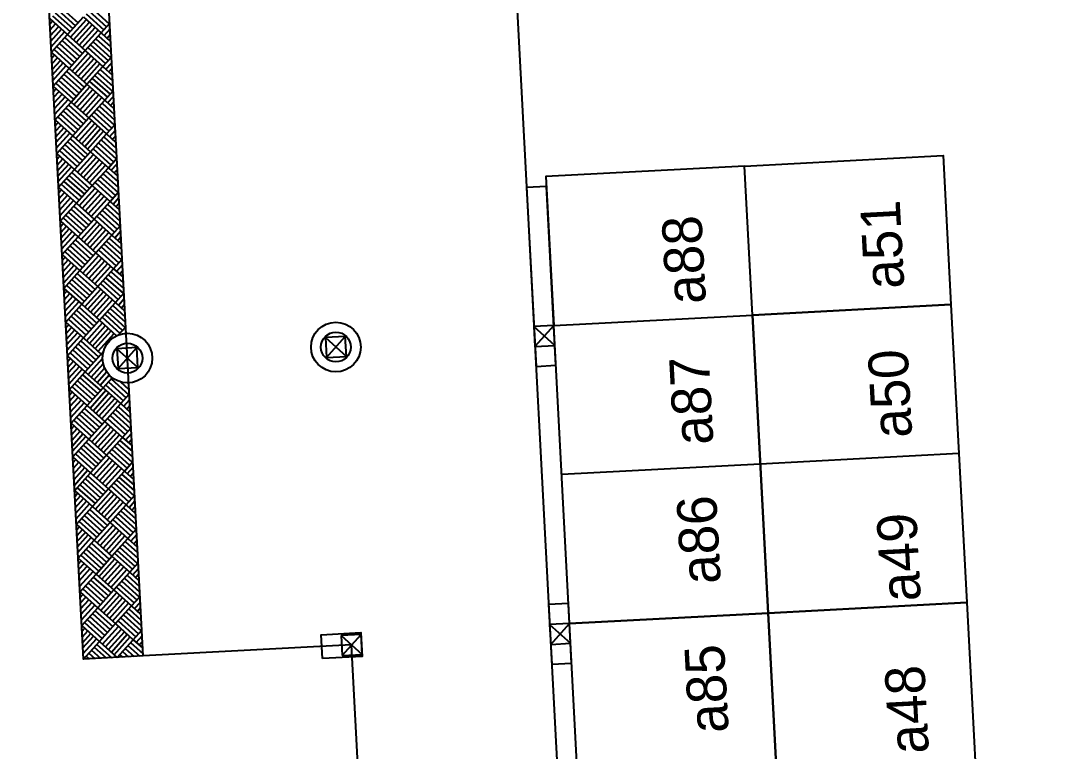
# Model space of a CAD drawing. Extents: x -31423 to 1909503, y -2344077 to 1640342.
# Drawn here: x 191502 to 191512.34, y -398959.72 to -398952.38 of the extents above; entities that cross this region are included whole.
import ezdxf

# ---------------------------------------------------------------- set-up
doc = ezdxf.new("R2010")
doc.units = 0
for name, color, linetype in [('Level 1', 7, 'Continuous'), ('Level 13', 7, 'Continuous'), ('Level 14', 7, 'Continuous'), ('Level 15', 7, 'Continuous'), ('Level 16', 7, 'Continuous'), ('Level 17', 7, 'Continuous'), ('Level 18', 7, 'Continuous'), ('Level 19', 7, 'Continuous')]:
    doc.layers.add(name, color=color, linetype=linetype)

# ---------------------------------------------------------------- blocks, each defined once
blk = doc.blocks.new('COT220')
at = {"layer": 'Level 13'}
for p, q in [((-1100, 1100), (1100, 1100)), ((-1100, -1100), (-1100, 1100)), ((-1100, -1100), (1100, 1100)), ((1100, -1100), (-1100, 1100)), ((1100, 1100), (1100, -1100)), ((1100, -1100), (-1100, -1100))]:
    blk.add_line(p, q, dxfattribs=at)
at = {"layer": 'Level 18'}
for p, q in [((-1100, -1100), (-1100, 1100)), ((-1100, 1100), (1100, 1100)), ((1100, 1100), (1100, -1100)), ((1100, -1100), (-1100, -1100))]:
    blk.add_line(p, q, dxfattribs=at)

msp = doc.modelspace()

# ---------------------------------------------------------------- linework, layer by layer
at = {"layer": 'Level 1'}
msp.add_lwpolyline([(191503.233, -398958.764), (191502.634, -398958.796), (191502, -398946.813), (191502.599, -398946.781)], dxfattribs=at)
at = {"layer": 'Level 13'}
for points in [[(191507.09, -398954.054), (191507.185, -398955.852), (191507.385, -398955.841), (191507.29, -398954.043)], [(191507.312, -398958.248), (191507.344, -398958.847), (191507.543, -398958.837), (191507.512, -398958.238)], [(191505.037, -398958.789), (191505.025, -398958.55), (191505.424, -398958.528), (191505.437, -398958.768)]]:
    msp.add_lwpolyline(points, close=True, dxfattribs=at)
for centre, radius in [((191505.172, -398955.658), 0.25), ((191503.075, -398955.769), 0.25), ((191505.172, -398955.658), 0.15), ((191503.075, -398955.769), 0.15)]:
    msp.add_circle(centre, radius, dxfattribs=at)
at = {"layer": 'Level 14'}
for p, q in [((191502.374, -398952.267), (191502.552, -398952.428)), ((191502.4, -398952.237), (191502.579, -398952.398)), ((191502.713, -398952.249), (191502.891, -398952.41)), ((191502.293, -398952.356), (191502.472, -398952.517)), ((191502.32, -398952.327), (191502.499, -398952.487)), ((191502.347, -398952.297), (191502.525, -398952.457)), ((191502.472, -398952.517), (191502.632, -398952.338)), ((191502.502, -398952.544), (191502.662, -398952.365)), ((191502.632, -398952.338), (191502.811, -398952.499)), ((191502.659, -398952.309), (191502.838, -398952.469)), ((191502.686, -398952.279), (191502.864, -398952.439)), ((191502.296, -398952.413), (191502.323, -398952.383)), ((191502.299, -398952.469), (191502.353, -398952.41)), ((191502.302, -398952.526), (191502.383, -398952.437)), ((191502.305, -398952.582), (191502.412, -398952.463)), ((191502.531, -398952.57), (191502.692, -398952.392)), ((191502.561, -398952.597), (191502.722, -398952.419)), ((191502.591, -398952.624), (191502.751, -398952.445)), ((191502.621, -398952.651), (191502.781, -398952.472)), ((191502.811, -398952.499), (191502.897, -398952.403)), ((191502.841, -398952.526), (191502.9, -398952.46)), ((191502.308, -398952.639), (191502.442, -398952.49)), ((191502.311, -398952.695), (191502.472, -398952.517)), ((191502.418, -398952.576), (191502.597, -398952.737)), ((191502.445, -398952.547), (191502.624, -398952.707)), ((191502.472, -398952.517), (191502.65, -398952.677)), ((191502.65, -398952.677), (191502.811, -398952.499)), ((191502.757, -398952.558), (191502.912, -398952.698)), ((191502.784, -398952.529), (191502.909, -398952.641)), ((191502.811, -398952.499), (191502.906, -398952.585)), ((191502.87, -398952.552), (191502.903, -398952.516)), ((191502.9, -398952.579), (191502.906, -398952.573)), ((191502.338, -398952.666), (191502.517, -398952.826)), ((191502.365, -398952.636), (191502.543, -398952.796)), ((191502.392, -398952.606), (191502.57, -398952.767)), ((191502.49, -398952.856), (191502.65, -398952.677)), ((191502.65, -398952.677), (191502.829, -398952.838)), ((191502.677, -398952.648), (191502.855, -398952.808)), ((191502.704, -398952.618), (191502.882, -398952.778)), ((191502.731, -398952.588), (191502.909, -398952.749)), ((191502.311, -398952.695), (191502.49, -398952.856)), ((191502.314, -398952.752), (191502.341, -398952.722)), ((191502.317, -398952.808), (191502.371, -398952.749)), ((191502.32, -398952.865), (191502.401, -398952.776)), ((191502.52, -398952.883), (191502.68, -398952.704)), ((191502.549, -398952.909), (191502.71, -398952.731)), ((191502.579, -398952.936), (191502.74, -398952.758)), ((191502.609, -398952.963), (191502.769, -398952.784)), ((191502.829, -398952.838), (191502.915, -398952.742)), ((191502.323, -398952.921), (191502.43, -398952.802)), ((191502.326, -398952.978), (191502.46, -398952.829)), ((191502.329, -398953.034), (191502.49, -398952.856)), ((191502.463, -398952.886), (191502.641, -398953.046)), ((191502.49, -398952.856), (191502.668, -398953.016)), ((191502.638, -398952.99), (191502.799, -398952.811)), ((191502.668, -398953.016), (191502.829, -398952.838)), ((191502.775, -398952.897), (191502.93, -398953.037)), ((191502.802, -398952.868), (191502.927, -398952.98)), ((191502.829, -398952.838), (191502.924, -398952.924)), ((191502.858, -398952.865), (191502.918, -398952.799)), ((191502.888, -398952.891), (191502.921, -398952.855)), ((191502.383, -398952.975), (191502.561, -398953.135)), ((191502.41, -398952.945), (191502.588, -398953.106)), ((191502.436, -398952.915), (191502.615, -398953.076)), ((191502.695, -398952.987), (191502.873, -398953.147)), ((191502.722, -398952.957), (191502.9, -398953.117)), ((191502.748, -398952.927), (191502.927, -398953.088)), ((191502.918, -398952.918), (191502.924, -398952.912)), ((191502.329, -398953.034), (191502.508, -398953.195)), ((191502.332, -398953.091), (191502.359, -398953.061)), ((191502.335, -398953.147), (191502.389, -398953.088)), ((191502.356, -398953.005), (191502.534, -398953.165)), ((191502.508, -398953.195), (191502.668, -398953.016)), ((191502.537, -398953.222), (191502.698, -398953.043)), ((191502.567, -398953.248), (191502.728, -398953.07)), ((191502.597, -398953.275), (191502.757, -398953.097)), ((191502.668, -398953.016), (191502.847, -398953.177)), ((191502.847, -398953.177), (191502.933, -398953.081)), ((191502.338, -398953.204), (191502.419, -398953.115)), ((191502.341, -398953.26), (191502.448, -398953.141)), ((191502.344, -398953.317), (191502.478, -398953.168)), ((191502.347, -398953.373), (191502.508, -398953.195)), ((191502.508, -398953.195), (191502.686, -398953.355)), ((191502.627, -398953.302), (191502.787, -398953.123)), ((191502.656, -398953.329), (191502.817, -398953.15)), ((191502.686, -398953.355), (191502.847, -398953.177)), ((191502.82, -398953.207), (191502.945, -398953.319)), ((191502.847, -398953.177), (191502.942, -398953.263)), ((191502.876, -398953.204), (191502.936, -398953.138)), ((191502.906, -398953.23), (191502.939, -398953.194)), ((191502.427, -398953.284), (191502.606, -398953.444)), ((191502.454, -398953.254), (191502.633, -398953.415)), ((191502.481, -398953.224), (191502.659, -398953.385)), ((191502.74, -398953.296), (191502.918, -398953.456)), ((191502.766, -398953.266), (191502.945, -398953.427)), ((191502.793, -398953.236), (191502.948, -398953.376)), ((191502.936, -398953.257), (191502.942, -398953.251)), ((191502.347, -398953.373), (191502.526, -398953.534)), ((191502.35, -398953.43), (191502.377, -398953.4)), ((191502.374, -398953.343), (191502.552, -398953.504)), ((191502.401, -398953.314), (191502.579, -398953.474)), ((191502.526, -398953.534), (191502.686, -398953.355)), ((191502.555, -398953.56), (191502.716, -398953.382)), ((191502.585, -398953.587), (191502.746, -398953.409)), ((191502.686, -398953.355), (191502.865, -398953.516)), ((191502.713, -398953.326), (191502.891, -398953.486)), ((191502.353, -398953.486), (191502.407, -398953.427)), ((191502.356, -398953.543), (191502.436, -398953.453)), ((191502.359, -398953.599), (191502.466, -398953.48)), ((191502.362, -398953.656), (191502.496, -398953.507)), ((191502.615, -398953.614), (191502.775, -398953.436)), ((191502.645, -398953.641), (191502.805, -398953.462)), ((191502.674, -398953.667), (191502.835, -398953.489)), ((191502.704, -398953.694), (191502.865, -398953.516)), ((191502.865, -398953.516), (191502.951, -398953.42)), ((191502.865, -398953.516), (191502.96, -398953.602)), ((191502.894, -398953.543), (191502.954, -398953.477)), ((191502.365, -398953.712), (191502.526, -398953.534)), ((191502.472, -398953.593), (191502.651, -398953.754)), ((191502.499, -398953.563), (191502.677, -398953.724)), ((191502.526, -398953.534), (191502.704, -398953.694)), ((191502.784, -398953.605), (191502.963, -398953.765)), ((191502.811, -398953.575), (191502.966, -398953.715)), ((191502.838, -398953.545), (191502.963, -398953.658)), ((191502.924, -398953.569), (191502.957, -398953.533)), ((191502.954, -398953.596), (191502.96, -398953.59)), ((191502.365, -398953.712), (191502.544, -398953.873)), ((191502.392, -398953.682), (191502.57, -398953.843)), ((191502.419, -398953.653), (191502.597, -398953.813)), ((191502.445, -398953.623), (191502.624, -398953.783)), ((191502.544, -398953.873), (191502.704, -398953.694)), ((191502.573, -398953.899), (191502.734, -398953.721)), ((191502.704, -398953.694), (191502.883, -398953.855)), ((191502.731, -398953.664), (191502.909, -398953.825)), ((191502.758, -398953.635), (191502.936, -398953.795)), ((191502.368, -398953.769), (191502.395, -398953.739)), ((191502.371, -398953.825), (191502.425, -398953.766)), ((191502.374, -398953.882), (191502.454, -398953.792)), ((191502.377, -398953.938), (191502.484, -398953.819)), ((191502.603, -398953.926), (191502.764, -398953.748)), ((191502.633, -398953.953), (191502.793, -398953.774)), ((191502.663, -398953.98), (191502.823, -398953.801)), ((191502.692, -398954.006), (191502.853, -398953.828)), ((191502.883, -398953.855), (191502.968, -398953.759)), ((191502.912, -398953.881), (191502.971, -398953.816)), ((191502.38, -398953.995), (191502.514, -398953.846)), ((191502.383, -398954.051), (191502.544, -398953.873)), ((191502.517, -398953.902), (191502.695, -398954.063)), ((191502.544, -398953.873), (191502.722, -398954.033)), ((191502.722, -398954.033), (191502.883, -398953.855)), ((191502.829, -398953.914), (191502.984, -398954.054)), ((191502.856, -398953.884), (191502.981, -398953.997)), ((191502.883, -398953.855), (191502.978, -398953.941)), ((191502.942, -398953.908), (191502.974, -398953.872)), ((191502.972, -398953.935), (191502.977, -398953.929)), ((191502.41, -398954.021), (191502.588, -398954.182)), ((191502.437, -398953.992), (191502.615, -398954.152)), ((191502.463, -398953.962), (191502.642, -398954.122)), ((191502.49, -398953.932), (191502.669, -398954.093)), ((191502.562, -398954.212), (191502.722, -398954.033)), ((191502.722, -398954.033), (191502.9, -398954.194)), ((191502.749, -398954.003), (191502.927, -398954.164)), ((191502.776, -398953.974), (191502.954, -398954.134)), ((191502.802, -398953.944), (191502.981, -398954.104)), ((191502.383, -398954.051), (191502.562, -398954.212)), ((191502.386, -398954.108), (191502.413, -398954.078)), ((191502.389, -398954.164), (191502.443, -398954.105)), ((191502.392, -398954.221), (191502.472, -398954.131)), ((191502.591, -398954.238), (191502.752, -398954.06)), ((191502.621, -398954.265), (191502.782, -398954.087)), ((191502.651, -398954.292), (191502.811, -398954.113)), ((191502.9, -398954.194), (191502.986, -398954.098)), ((191502.395, -398954.277), (191502.502, -398954.158)), ((191502.398, -398954.334), (191502.532, -398954.185)), ((191502.401, -398954.39), (191502.562, -398954.212)), ((191502.535, -398954.241), (191502.713, -398954.402)), ((191502.562, -398954.212), (191502.74, -398954.372)), ((191502.681, -398954.319), (191502.841, -398954.14)), ((191502.71, -398954.345), (191502.871, -398954.167)), ((191502.74, -398954.372), (191502.9, -398954.194)), ((191502.874, -398954.223), (191502.999, -398954.336)), ((191502.9, -398954.194), (191502.996, -398954.28)), ((191502.93, -398954.22), (191502.989, -398954.155)), ((191502.96, -398954.247), (191502.992, -398954.211)), ((191502.455, -398954.331), (191502.633, -398954.491)), ((191502.481, -398954.301), (191502.66, -398954.461)), ((191502.508, -398954.271), (191502.686, -398954.432)), ((191502.767, -398954.342), (191502.945, -398954.503)), ((191502.793, -398954.313), (191502.972, -398954.473)), ((191502.82, -398954.283), (191502.999, -398954.443)), ((191502.847, -398954.253), (191503.002, -398954.393)), ((191502.99, -398954.274), (191502.995, -398954.268)), ((191502.401, -398954.39), (191502.579, -398954.55)), ((191502.404, -398954.446), (191502.431, -398954.417)), ((191502.407, -398954.503), (191502.461, -398954.444)), ((191502.428, -398954.36), (191502.606, -398954.521)), ((191502.579, -398954.55), (191502.74, -398954.372)), ((191502.609, -398954.577), (191502.77, -398954.399)), ((191502.639, -398954.604), (191502.799, -398954.426)), ((191502.74, -398954.372), (191502.918, -398954.533)), ((191502.918, -398954.533), (191503.004, -398954.437)), ((191502.41, -398954.559), (191502.49, -398954.47)), ((191502.413, -398954.616), (191502.52, -398954.497)), ((191502.416, -398954.672), (191502.55, -398954.524)), ((191502.419, -398954.729), (191502.579, -398954.55)), ((191502.579, -398954.55), (191502.758, -398954.711)), ((191502.669, -398954.631), (191502.829, -398954.452)), ((191502.698, -398954.657), (191502.859, -398954.479)), ((191502.728, -398954.684), (191502.889, -398954.506)), ((191502.758, -398954.711), (191502.918, -398954.533)), ((191502.918, -398954.533), (191503.014, -398954.619)), ((191502.948, -398954.559), (191503.007, -398954.493)), ((191502.978, -398954.586), (191503.01, -398954.55)), ((191502.499, -398954.64), (191502.678, -398954.8)), ((191502.526, -398954.61), (191502.704, -398954.77)), ((191502.553, -398954.58), (191502.731, -398954.741)), ((191502.811, -398954.652), (191502.99, -398954.812)), ((191502.838, -398954.622), (191503.017, -398954.782)), ((191502.865, -398954.592), (191503.02, -398954.731)), ((191502.892, -398954.562), (191503.017, -398954.675)), ((191503.008, -398954.613), (191503.013, -398954.606)), ((191502.419, -398954.729), (191502.597, -398954.889)), ((191502.422, -398954.785), (191502.449, -398954.756)), ((191502.446, -398954.699), (191502.624, -398954.86)), ((191502.472, -398954.669), (191502.651, -398954.83)), ((191502.597, -398954.889), (191502.758, -398954.711)), ((191502.627, -398954.916), (191502.788, -398954.738)), ((191502.758, -398954.711), (191502.936, -398954.871)), ((191502.785, -398954.681), (191502.963, -398954.842)), ((191502.425, -398954.842), (191502.478, -398954.782)), ((191502.428, -398954.898), (191502.508, -398954.809)), ((191502.431, -398954.955), (191502.538, -398954.836)), ((191502.657, -398954.943), (191502.817, -398954.764)), ((191502.687, -398954.97), (191502.847, -398954.791)), ((191502.716, -398954.996), (191502.877, -398954.818)), ((191502.746, -398955.023), (191502.907, -398954.845)), ((191502.936, -398954.871), (191503.022, -398954.776)), ((191502.966, -398954.898), (191503.025, -398954.832)), ((191502.434, -398955.011), (191502.568, -398954.863)), ((191502.437, -398955.068), (191502.597, -398954.889)), ((191502.544, -398954.949), (191502.722, -398955.109)), ((191502.571, -398954.919), (191502.749, -398955.08)), ((191502.597, -398954.889), (191502.776, -398955.05)), ((191502.776, -398955.05), (191502.936, -398954.871)), ((191502.856, -398954.961), (191503.035, -398955.121)), ((191502.883, -398954.931), (191503.038, -398955.07)), ((191502.91, -398954.901), (191503.035, -398955.014)), ((191502.936, -398954.871), (191503.032, -398954.957)), ((191502.996, -398954.925), (191503.028, -398954.889)), ((191503.026, -398954.952), (191503.031, -398954.945)), ((191502.437, -398955.068), (191502.615, -398955.228)), ((191502.464, -398955.038), (191502.642, -398955.199)), ((191502.49, -398955.008), (191502.669, -398955.169)), ((191502.517, -398954.979), (191502.696, -398955.139)), ((191502.615, -398955.228), (191502.776, -398955.05)), ((191502.776, -398955.05), (191502.954, -398955.21)), ((191502.803, -398955.02), (191502.981, -398955.181)), ((191502.829, -398954.99), (191503.008, -398955.151)), ((191502.44, -398955.124), (191502.467, -398955.095)), ((191502.443, -398955.181), (191502.496, -398955.121)), ((191502.446, -398955.237), (191502.526, -398955.148)), ((191502.645, -398955.255), (191502.806, -398955.077)), ((191502.675, -398955.282), (191502.835, -398955.103)), ((191502.705, -398955.309), (191502.865, -398955.13)), ((191502.734, -398955.335), (191502.895, -398955.157)), ((191502.954, -398955.21), (191503.04, -398955.115)), ((191502.984, -398955.237), (191503.043, -398955.171)), ((191502.449, -398955.294), (191502.556, -398955.175)), ((191502.452, -398955.35), (191502.586, -398955.202)), ((191502.455, -398955.407), (191502.615, -398955.228)), ((191502.589, -398955.258), (191502.767, -398955.419)), ((191502.615, -398955.228), (191502.794, -398955.389)), ((191502.764, -398955.362), (191502.925, -398955.184)), ((191502.794, -398955.389), (191502.954, -398955.21)), ((191502.901, -398955.27), (191503.056, -398955.409)), ((191502.928, -398955.24), (191503.053, -398955.353)), ((191502.954, -398955.21), (191503.05, -398955.296)), ((191503.014, -398955.264), (191503.046, -398955.228)), ((191502.482, -398955.377), (191502.66, -398955.538)), ((191502.508, -398955.347), (191502.687, -398955.508)), ((191502.535, -398955.318), (191502.714, -398955.478)), ((191502.562, -398955.288), (191502.74, -398955.448)), ((191502.821, -398955.359), (191502.999, -398955.52)), ((191502.847, -398955.329), (191503.026, -398955.49)), ((191502.874, -398955.3), (191503.052, -398955.46)), ((191503.044, -398955.291), (191503.049, -398955.284)), ((191502.455, -398955.407), (191502.633, -398955.567)), ((191502.458, -398955.463), (191502.485, -398955.434)), ((191502.461, -398955.52), (191502.514, -398955.46)), ((191502.633, -398955.567), (191502.794, -398955.389)), ((191502.663, -398955.594), (191502.824, -398955.416)), ((191502.693, -398955.621), (191502.853, -398955.442)), ((191502.723, -398955.648), (191502.883, -398955.469)), ((191502.794, -398955.389), (191502.966, -398955.544)), ((191502.985, -398955.535), (191503.058, -398955.454)), ((191502.464, -398955.576), (191502.544, -398955.487)), ((191502.467, -398955.633), (191502.574, -398955.514)), ((191502.47, -398955.689), (191502.604, -398955.541)), ((191502.473, -398955.746), (191502.633, -398955.567)), ((191502.633, -398955.567), (191502.812, -398955.728)), ((191502.752, -398955.674), (191502.913, -398955.496)), ((191502.782, -398955.701), (191502.942, -398955.523)), ((191503.053, -398955.52), (191503.061, -398955.51)), ((191502.526, -398955.686), (191502.705, -398955.847)), ((191502.553, -398955.657), (191502.731, -398955.817)), ((191502.58, -398955.627), (191502.758, -398955.787)), ((191502.607, -398955.597), (191502.785, -398955.758)), ((191502.473, -398955.746), (191502.651, -398955.906)), ((191502.476, -398955.802), (191502.503, -398955.772)), ((191502.5, -398955.716), (191502.678, -398955.877)), ((191502.651, -398955.906), (191502.812, -398955.728)), ((191502.681, -398955.933), (191502.825, -398955.773)), ((191502.812, -398955.728), (191502.833, -398955.704)), ((191502.812, -398955.728), (191502.826, -398955.741)), ((191502.479, -398955.859), (191502.532, -398955.799)), ((191502.482, -398955.915), (191502.562, -398955.826)), ((191502.485, -398955.972), (191502.592, -398955.853)), ((191502.488, -398956.028), (191502.621, -398955.879)), ((191502.711, -398955.96), (191502.831, -398955.826)), ((191502.74, -398955.986), (191502.846, -398955.869)), ((191502.491, -398956.085), (191502.651, -398955.906)), ((191502.571, -398955.995), (191502.749, -398956.156)), ((191502.598, -398955.966), (191502.776, -398956.126)), ((191502.624, -398955.936), (191502.803, -398956.096)), ((191502.651, -398955.906), (191502.83, -398956.067)), ((191502.77, -398956.013), (191502.866, -398955.906)), ((191502.8, -398956.04), (191502.891, -398955.938)), ((191502.83, -398956.067), (191502.921, -398955.966)), ((191502.91, -398955.978), (191503.088, -398956.138)), ((191502.491, -398956.085), (191502.669, -398956.245)), ((191502.517, -398956.055), (191502.696, -398956.215)), ((191502.544, -398956.025), (191502.723, -398956.186)), ((191502.669, -398956.245), (191502.83, -398956.067)), ((191502.699, -398956.272), (191502.859, -398956.093)), ((191502.83, -398956.067), (191503.008, -398956.227)), ((191502.856, -398956.037), (191503.035, -398956.198)), ((191502.883, -398956.007), (191503.062, -398956.168)), ((191503.004, -398956.008), (191503.092, -398956.087)), ((191503.075, -398956.019), (191503.089, -398956.031)), ((191502.494, -398956.141), (191502.52, -398956.111)), ((191502.497, -398956.198), (191502.55, -398956.138)), ((191502.5, -398956.254), (191502.58, -398956.165)), ((191502.503, -398956.311), (191502.61, -398956.192)), ((191502.729, -398956.299), (191502.889, -398956.12)), ((191502.758, -398956.325), (191502.919, -398956.147)), ((191502.788, -398956.352), (191502.949, -398956.174)), ((191502.818, -398956.379), (191502.978, -398956.2)), ((191503.008, -398956.227), (191503.094, -398956.132)), ((191503.038, -398956.254), (191503.097, -398956.188)), ((191502.506, -398956.367), (191502.639, -398956.218)), ((191502.509, -398956.424), (191502.669, -398956.245)), ((191502.616, -398956.305), (191502.794, -398956.465)), ((191502.642, -398956.275), (191502.821, -398956.435)), ((191502.669, -398956.245), (191502.848, -398956.406)), ((191502.848, -398956.406), (191503.008, -398956.227)), ((191502.955, -398956.287), (191503.11, -398956.426)), ((191502.981, -398956.257), (191503.107, -398956.37)), ((191503.008, -398956.227), (191503.104, -398956.313)), ((191503.068, -398956.281), (191503.1, -398956.245)), ((191503.097, -398956.307), (191503.103, -398956.301)), ((191502.535, -398956.394), (191502.714, -398956.554)), ((191502.562, -398956.364), (191502.741, -398956.525)), ((191502.589, -398956.334), (191502.767, -398956.495)), ((191502.687, -398956.584), (191502.848, -398956.406)), ((191502.848, -398956.406), (191503.026, -398956.566)), ((191502.874, -398956.376), (191503.053, -398956.536)), ((191502.901, -398956.346), (191503.08, -398956.507)), ((191502.928, -398956.316), (191503.106, -398956.477)), ((191502.509, -398956.424), (191502.687, -398956.584)), ((191502.512, -398956.48), (191502.538, -398956.45)), ((191502.515, -398956.537), (191502.568, -398956.477)), ((191502.518, -398956.593), (191502.598, -398956.504)), ((191502.717, -398956.611), (191502.877, -398956.432)), ((191502.747, -398956.638), (191502.907, -398956.459)), ((191502.776, -398956.664), (191502.937, -398956.486)), ((191502.806, -398956.691), (191502.967, -398956.513)), ((191503.026, -398956.566), (191503.112, -398956.471)), ((191502.521, -398956.65), (191502.628, -398956.531)), ((191502.524, -398956.706), (191502.657, -398956.557)), ((191502.527, -398956.763), (191502.687, -398956.584)), ((191502.66, -398956.614), (191502.839, -398956.774)), ((191502.687, -398956.584), (191502.866, -398956.745)), ((191502.836, -398956.718), (191502.996, -398956.539)), ((191502.866, -398956.745), (191503.026, -398956.566)), ((191502.999, -398956.596), (191503.125, -398956.709)), ((191503.026, -398956.566), (191503.122, -398956.652)), ((191503.056, -398956.593), (191503.115, -398956.527)), ((191503.086, -398956.62), (191503.118, -398956.584)), ((191502.58, -398956.703), (191502.759, -398956.864)), ((191502.607, -398956.673), (191502.785, -398956.834)), ((191502.634, -398956.644), (191502.812, -398956.804)), ((191502.892, -398956.715), (191503.071, -398956.875)), ((191502.919, -398956.685), (191503.097, -398956.846)), ((191502.946, -398956.655), (191503.124, -398956.816)), ((191502.973, -398956.626), (191503.128, -398956.765)), ((191503.115, -398956.646), (191503.121, -398956.64)), ((191502.527, -398956.763), (191502.705, -398956.923)), ((191502.53, -398956.819), (191502.556, -398956.789)), ((191502.533, -398956.876), (191502.586, -398956.816)), ((191502.553, -398956.733), (191502.732, -398956.893)), ((191502.705, -398956.923), (191502.866, -398956.745)), ((191502.735, -398956.95), (191502.895, -398956.771)), ((191502.765, -398956.977), (191502.925, -398956.798)), ((191502.794, -398957.003), (191502.955, -398956.825)), ((191502.866, -398956.745), (191503.044, -398956.905)), ((191503.044, -398956.905), (191503.13, -398956.81)), ((191502.536, -398956.932), (191502.616, -398956.843)), ((191502.539, -398956.989), (191502.646, -398956.87)), ((191502.542, -398957.045), (191502.675, -398956.896)), ((191502.545, -398957.101), (191502.705, -398956.923)), ((191502.705, -398956.923), (191502.883, -398957.084)), ((191502.824, -398957.03), (191502.985, -398956.852)), ((191502.854, -398957.057), (191503.014, -398956.878)), ((191502.883, -398957.084), (191503.044, -398956.905)), ((191503.044, -398956.905), (191503.14, -398956.991)), ((191503.074, -398956.932), (191503.133, -398956.866)), ((191503.103, -398956.959), (191503.136, -398956.923)), ((191502.625, -398957.012), (191502.803, -398957.173)), ((191502.652, -398956.983), (191502.83, -398957.143)), ((191502.678, -398956.953), (191502.857, -398957.113)), ((191502.937, -398957.024), (191503.115, -398957.185)), ((191502.964, -398956.994), (191503.142, -398957.155)), ((191502.99, -398956.965), (191503.146, -398957.104)), ((191503.017, -398956.935), (191503.143, -398957.048)), ((191503.133, -398956.985), (191503.139, -398956.979)), ((191502.545, -398957.101), (191502.723, -398957.262)), ((191502.548, -398957.158), (191502.574, -398957.128)), ((191502.571, -398957.072), (191502.75, -398957.232)), ((191502.598, -398957.042), (191502.776, -398957.203)), ((191502.723, -398957.262), (191502.883, -398957.084)), ((191502.753, -398957.289), (191502.913, -398957.11)), ((191502.782, -398957.315), (191502.943, -398957.137)), ((191502.883, -398957.084), (191503.062, -398957.244)), ((191502.91, -398957.054), (191503.089, -398957.214)), ((191502.551, -398957.214), (191502.604, -398957.155)), ((191502.554, -398957.271), (191502.634, -398957.182)), ((191502.557, -398957.327), (191502.664, -398957.208)), ((191502.56, -398957.384), (191502.693, -398957.235)), ((191502.812, -398957.342), (191502.973, -398957.164)), ((191502.842, -398957.369), (191503.002, -398957.191)), ((191502.872, -398957.396), (191503.032, -398957.217)), ((191503.062, -398957.244), (191503.148, -398957.148)), ((191503.092, -398957.271), (191503.151, -398957.205)), ((191502.562, -398957.44), (191502.723, -398957.262)), ((191502.669, -398957.321), (191502.848, -398957.482)), ((191502.696, -398957.292), (191502.875, -398957.452)), ((191502.723, -398957.262), (191502.901, -398957.422)), ((191502.901, -398957.422), (191503.062, -398957.244)), ((191502.982, -398957.333), (191503.16, -398957.494)), ((191503.008, -398957.304), (191503.163, -398957.443)), ((191503.035, -398957.274), (191503.16, -398957.386)), ((191503.062, -398957.244), (191503.157, -398957.33)), ((191503.121, -398957.298), (191503.154, -398957.261)), ((191503.151, -398957.324), (191503.157, -398957.318)), ((191502.562, -398957.44), (191502.741, -398957.601)), ((191502.589, -398957.411), (191502.768, -398957.571)), ((191502.616, -398957.381), (191502.794, -398957.541)), ((191502.643, -398957.351), (191502.821, -398957.512)), ((191502.741, -398957.601), (191502.901, -398957.422)), ((191502.901, -398957.422), (191503.08, -398957.583)), ((191502.928, -398957.393), (191503.107, -398957.553)), ((191502.955, -398957.363), (191503.133, -398957.524)), ((191502.565, -398957.497), (191502.592, -398957.467)), ((191502.568, -398957.553), (191502.622, -398957.494)), ((191502.571, -398957.61), (191502.652, -398957.521)), ((191502.574, -398957.666), (191502.681, -398957.547)), ((191502.771, -398957.628), (191502.931, -398957.449)), ((191502.8, -398957.654), (191502.961, -398957.476)), ((191502.83, -398957.681), (191502.991, -398957.503)), ((191502.86, -398957.708), (191503.02, -398957.529)), ((191503.08, -398957.583), (191503.166, -398957.487)), ((191503.11, -398957.61), (191503.169, -398957.544)), ((191502.577, -398957.723), (191502.711, -398957.574)), ((191502.58, -398957.779), (191502.741, -398957.601)), ((191502.714, -398957.631), (191502.893, -398957.791)), ((191502.741, -398957.601), (191502.919, -398957.761)), ((191502.89, -398957.735), (191503.05, -398957.556)), ((191502.919, -398957.761), (191503.08, -398957.583)), ((191503.026, -398957.642), (191503.181, -398957.782)), ((191503.053, -398957.613), (191503.178, -398957.725)), ((191503.08, -398957.583), (191503.175, -398957.669)), ((191503.139, -398957.636), (191503.172, -398957.6)), ((191502.607, -398957.75), (191502.786, -398957.91)), ((191502.634, -398957.72), (191502.812, -398957.88)), ((191502.661, -398957.69), (191502.839, -398957.851)), ((191502.687, -398957.66), (191502.866, -398957.821)), ((191502.946, -398957.732), (191503.125, -398957.892)), ((191502.973, -398957.702), (191503.151, -398957.862)), ((191503, -398957.672), (191503.178, -398957.833)), ((191503.169, -398957.663), (191503.175, -398957.657)), ((191502.58, -398957.779), (191502.759, -398957.94)), ((191502.583, -398957.836), (191502.61, -398957.806)), ((191502.586, -398957.892), (191502.64, -398957.833)), ((191502.589, -398957.949), (191502.67, -398957.86)), ((191502.759, -398957.94), (191502.919, -398957.761)), ((191502.789, -398957.967), (191502.949, -398957.788)), ((191502.818, -398957.993), (191502.979, -398957.815)), ((191502.848, -398958.02), (191503.009, -398957.842)), ((191502.919, -398957.761), (191503.098, -398957.922)), ((191503.098, -398957.922), (191503.184, -398957.826)), ((191502.592, -398958.005), (191502.699, -398957.886)), ((191502.595, -398958.062), (191502.729, -398957.913)), ((191502.598, -398958.118), (191502.759, -398957.94)), ((191502.759, -398957.94), (191502.937, -398958.1)), ((191502.878, -398958.047), (191503.038, -398957.868)), ((191502.908, -398958.074), (191503.068, -398957.895)), ((191502.937, -398958.1), (191503.098, -398957.922)), ((191503.071, -398957.952), (191503.196, -398958.064)), ((191503.098, -398957.922), (191503.193, -398958.008)), ((191503.128, -398957.949), (191503.187, -398957.883)), ((191503.157, -398957.975), (191503.19, -398957.939)), ((191502.652, -398958.059), (191502.83, -398958.219)), ((191502.679, -398958.029), (191502.857, -398958.19)), ((191502.705, -398957.999), (191502.884, -398958.16)), ((191502.732, -398957.97), (191502.911, -398958.13)), ((191502.991, -398958.041), (191503.169, -398958.201)), ((191503.018, -398958.011), (191503.196, -398958.172)), ((191503.044, -398957.981), (191503.199, -398958.121)), ((191503.187, -398958.002), (191503.193, -398957.996)), ((191502.598, -398958.118), (191502.777, -398958.279)), ((191502.601, -398958.175), (191502.628, -398958.145)), ((191502.625, -398958.089), (191502.804, -398958.249)), ((191502.777, -398958.279), (191502.937, -398958.1)), ((191502.807, -398958.306), (191502.967, -398958.127)), ((191502.836, -398958.332), (191502.997, -398958.154)), ((191502.937, -398958.1), (191503.116, -398958.261)), ((191502.964, -398958.071), (191503.142, -398958.231)), ((191503.116, -398958.261), (191503.202, -398958.165)), ((191502.604, -398958.231), (191502.658, -398958.172)), ((191502.607, -398958.288), (191502.688, -398958.199)), ((191502.61, -398958.344), (191502.717, -398958.225)), ((191502.613, -398958.401), (191502.747, -398958.252)), ((191502.866, -398958.359), (191503.027, -398958.181)), ((191502.896, -398958.386), (191503.056, -398958.207)), ((191502.926, -398958.413), (191503.086, -398958.234)), ((191502.955, -398958.439), (191503.116, -398958.261)), ((191503.116, -398958.261), (191503.211, -398958.347)), ((191503.145, -398958.288), (191503.205, -398958.222)), ((191502.616, -398958.457), (191502.777, -398958.279)), ((191502.697, -398958.368), (191502.875, -398958.529)), ((191502.723, -398958.338), (191502.902, -398958.499)), ((191502.75, -398958.309), (191502.928, -398958.469)), ((191502.777, -398958.279), (191502.955, -398958.439)), ((191503.035, -398958.35), (191503.214, -398958.511)), ((191503.062, -398958.32), (191503.217, -398958.46)), ((191503.089, -398958.291), (191503.214, -398958.403)), ((191503.175, -398958.314), (191503.208, -398958.278)), ((191503.205, -398958.341), (191503.211, -398958.335)), ((191502.616, -398958.457), (191502.795, -398958.618)), ((191502.616, -398958.457), (191502.616, -398958.457)), ((191502.643, -398958.428), (191502.821, -398958.588)), ((191502.67, -398958.398), (191502.848, -398958.558)), ((191502.795, -398958.618), (191502.955, -398958.439)), ((191502.824, -398958.644), (191502.985, -398958.466)), ((191502.955, -398958.439), (191503.134, -398958.6)), ((191502.982, -398958.41), (191503.16, -398958.57)), ((191503.009, -398958.38), (191503.187, -398958.54)), ((191502.619, -398958.514), (191502.646, -398958.484)), ((191502.622, -398958.57), (191502.676, -398958.511)), ((191502.625, -398958.627), (191502.706, -398958.537)), ((191502.628, -398958.683), (191502.735, -398958.564)), ((191502.854, -398958.671), (191503.015, -398958.493)), ((191502.884, -398958.698), (191503.044, -398958.52)), ((191502.914, -398958.725), (191503.074, -398958.546)), ((191502.943, -398958.751), (191503.104, -398958.573)), ((191503.134, -398958.6), (191503.22, -398958.504)), ((191503.163, -398958.627), (191503.223, -398958.561)), ((191502.631, -398958.74), (191502.765, -398958.591)), ((191502.634, -398958.796), (191502.795, -398958.618)), ((191502.741, -398958.677), (191502.86, -398958.784)), ((191502.768, -398958.647), (191502.917, -398958.781)), ((191502.795, -398958.618), (191502.973, -398958.778)), ((191502.973, -398958.778), (191503.134, -398958.6)), ((191503.08, -398958.659), (191503.199, -398958.766)), ((191503.107, -398958.63), (191503.232, -398958.742)), ((191503.134, -398958.6), (191503.229, -398958.686)), ((191503.193, -398958.653), (191503.226, -398958.617)), ((191503.223, -398958.68), (191503.229, -398958.674)), ((191502.661, -398958.766), (191502.691, -398958.793)), ((191502.688, -398958.737), (191502.747, -398958.79)), ((191502.714, -398958.707), (191502.804, -398958.787)), ((191503, -398958.749), (191503.03, -398958.775)), ((191503.027, -398958.719), (191503.086, -398958.772)), ((191503.053, -398958.689), (191503.143, -398958.769))]:
    msp.add_line(p, q, dxfattribs=at)
at = {"layer": 'Level 15'}
msp.add_lwpolyline([(191504.696, -398946.67), (191503.792, -398929.594), (191518.971, -398928.791), (191519.875, -398945.867), (191521.972, -398945.756), (191522.606, -398957.739), (191520.509, -398957.85), (191521.413, -398974.926), (191506.234, -398975.73), (191505.33, -398958.653), (191503.233, -398958.764), (191502.599, -398946.781), (191504.696, -398946.67)], dxfattribs=at)
at = {"layer": 'Level 16'}
for p, q in [((191511.437, -398956.728), (191509.44, -398956.834)), ((191509.44, -398956.834), (191507.443, -398956.939))]:
    msp.add_line(p, q, dxfattribs=at)
for points in [[(191509.361, -398955.336), (191509.281, -398953.838), (191511.279, -398953.732), (191511.358, -398955.23)], [(191509.361, -398955.336), (191509.281, -398953.838), (191507.284, -398953.944), (191507.364, -398955.442)], [(191511.517, -398958.226), (191509.519, -398958.332), (191509.361, -398955.336), (191511.358, -398955.23)], [(191509.519, -398958.332), (191507.522, -398958.437), (191507.364, -398955.442), (191509.361, -398955.336)], [(191511.675, -398961.222), (191509.678, -398961.327), (191509.519, -398958.332), (191511.517, -398958.226)], [(191509.678, -398961.327), (191507.681, -398961.433), (191507.522, -398958.437), (191509.519, -398958.332)]]:
    msp.add_lwpolyline(points, close=True, dxfattribs=at)
at = {"layer": 'Level 17'}
msp.add_lwpolyline([(191519.31, -398973.035), (191517.08, -398930.894), (191505.895, -398931.486), (191508.126, -398973.627)], close=True, dxfattribs=at)

# ---------------------------------------------------------------- block references
at = {"layer": 'Level 13', "xscale": 9.090908811898037e-05, "yscale": -9.090909152291715e-05}
for p, rotation in [((191507.269, -398955.547), -86.97039679563137), ((191505.172, -398955.658), 93.02960320436858), ((191503.075, -398955.769), 93.02960320436858), ((191507.427, -398958.542), 93.02960320436858), ((191505.33, -398958.653), 93.02960320436858)]:
    msp.add_blockref('COT220', p, dxfattribs=dict(at, rotation=rotation))

# ---------------------------------------------------------------- texts
at = {"layer": 'Level 19'}
for s, p in [('a51', (191510.89, -398955.065)), ('a88', (191508.895, -398955.217)), ('a87', (191508.97, -398956.634)), ('a50', (191510.969, -398956.563)), ('a86', (191509.044, -398958.032)), ('a49', (191511.056, -398958.207)), ('a85', (191509.123, -398959.53)), ('a48', (191511.137, -398959.739))]:
    msp.add_text(s, height=0.4, rotation=93.0296, dxfattribs=at).set_placement(p)

doc.saveas('drawing.dxf')
